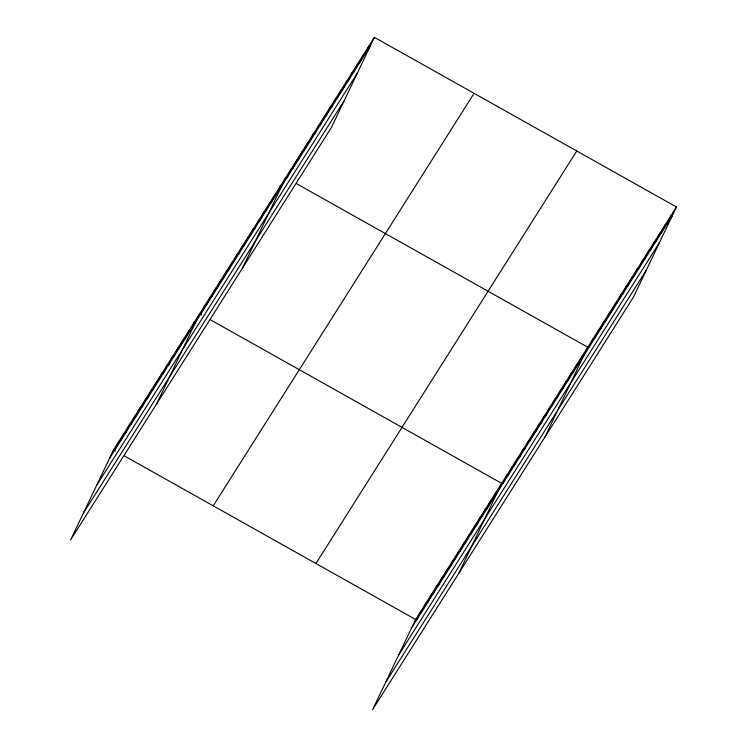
<?xml version="1.0" encoding="UTF-8"?>
<svg xmlns="http://www.w3.org/2000/svg" width="747" height="747" viewBox="0 0 747 747"><rect width="100%" height="100%" fill="white"/><g stroke="black" fill="none" stroke-linecap="round" stroke-linejoin="round"><path stroke-width="1.12" d="M374.406 37.35L113.563 449.862L70.554 540.025L331.397 127.522L374.406 37.35L676.446 206.975L633.437 297.138L372.594 709.65L415.603 619.478L676.446 206.975M114.898 449.834L118.95 441.356M120.276 441.328L124.329 432.84M125.655 432.821L129.707 424.333M131.042 424.315L135.086 415.827M136.421 415.808L140.464 407.32M141.799 407.302L145.842 398.814M147.178 398.786L151.221 390.308M152.556 390.279L156.609 381.792M157.934 381.773L161.987 373.285M163.313 373.267L167.365 364.779M168.701 364.76L172.744 356.272M174.079 356.254L178.122 347.766M179.457 347.738L183.501 339.259M184.836 339.231L188.879 330.744M190.214 330.725L194.267 322.237M156.637 403.903L199.645 313.731L201.653 314.861M200.971 313.712L205.023 305.224M206.359 305.206L210.402 296.718M211.737 296.69L215.78 288.211M217.116 288.183L221.159 279.695M222.494 279.677L226.537 271.189M227.872 271.17L231.925 262.683M233.251 262.664L237.303 254.176M238.629 254.157L242.682 245.67M244.017 245.642L248.06 237.163M249.395 237.135L253.438 228.647M254.774 228.629L258.817 220.141M260.152 220.122L264.205 211.634M265.53 211.616L269.583 203.128M270.909 203.109L274.961 194.622M276.287 194.594L280.34 186.115M242.71 267.771L285.718 177.599M287.212 177.319L291.265 168.841M292.759 168.561L296.802 160.073M298.296 159.793L302.348 151.305M303.842 151.025L307.895 142.537M309.389 142.257L313.432 133.778M314.926 133.498L318.978 125.01M320.472 124.73L324.515 116.243M326.009 115.962L330.062 107.475M331.556 107.194L335.608 98.707M337.102 98.427L341.146 89.948M342.64 89.668L346.692 81.18M348.186 80.9L352.229 72.412M353.733 72.132L357.776 63.644M359.27 63.364L363.322 54.886M364.816 54.606L368.859 46.118M416.938 619.459L420.981 610.971M422.316 610.953L426.36 602.465M427.695 602.446L431.747 593.958M433.073 593.94L437.126 585.452M438.452 585.424L442.504 576.945M443.839 576.917L447.883 568.43M449.218 568.411L453.261 559.923M454.596 559.905L458.639 551.417M459.975 551.398L464.018 542.91M465.353 542.892L469.405 534.404M470.731 534.376L474.784 525.897M476.11 525.869L480.162 517.382M481.498 517.363L485.541 508.875M486.876 508.856L490.919 500.369M492.254 500.35L496.297 491.862M458.677 573.519L501.676 483.356L210.719 319.949M503.011 483.328L507.064 474.849M508.39 474.821L512.442 466.333M513.768 466.315L517.82 457.827M519.156 457.808L523.199 449.32M524.534 449.302L528.577 440.814M529.912 440.795L533.956 432.308M535.291 432.28L539.343 423.801M540.669 423.773L544.722 415.285M546.048 415.267L550.1 406.779M551.435 406.76L555.479 398.272M556.814 398.254L560.857 389.766M562.192 389.747L566.235 381.259M567.571 381.231L571.614 372.753M572.949 372.725L577.001 364.237M578.327 364.219L582.38 355.731M544.75 437.397L587.758 347.224L296.792 183.827M589.252 346.944L593.295 338.456M594.799 338.176L598.842 329.698M600.336 329.418L604.388 320.93M605.882 320.65L609.926 312.162M611.419 311.882L615.472 303.394M616.966 303.114L621.009 294.626M622.512 294.346L626.556 285.868M628.05 285.587L632.102 277.1M633.596 276.82L637.639 268.332M639.133 268.052L643.186 259.564M644.68 259.284L648.732 250.805M650.226 250.525L654.269 242.037M655.763 241.757L659.816 233.269M661.31 232.989L665.353 224.502M666.847 224.221L670.899 215.734M109.52 458.35L370.353 45.838M96.662 485.298L357.496 72.795M83.412 513.077L344.255 100.565M213.24 505.831L474.074 93.328M315.934 563.509L576.768 150.997M411.56 627.966L672.393 215.453M398.702 654.923L659.536 242.411M385.452 682.693L646.295 270.181M113.563 449.862L115.58 450.992M124.637 456.081L415.603 619.478"/></g></svg>
